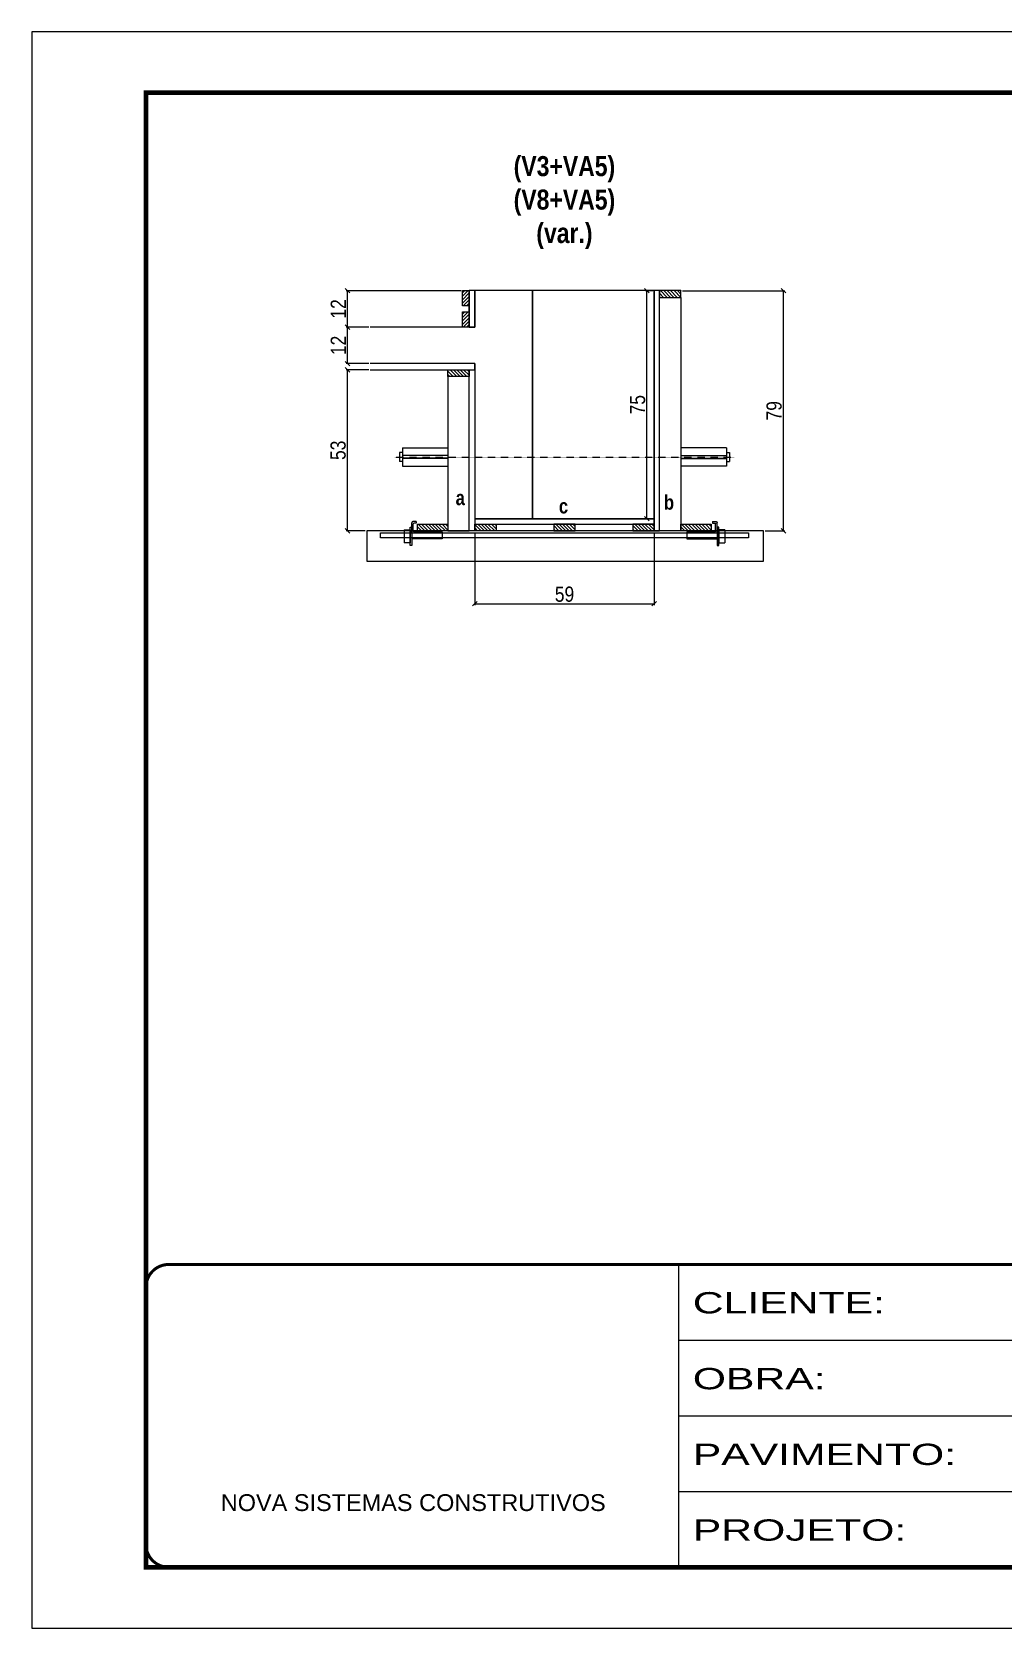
# Model space of a CAD drawing. Extents: x 3330 to 22105, y 1197 to 30204.
# Drawn here: x 17615 to 18253, y 24169 to 25219 of the extents above; entities that cross this region are included whole.
import ezdxf

# ---------------------------------------------------------------- set-up
doc = ezdxf.new("R2010")
doc.units = 0
for name, pattern in [('CONTINUO', [0]), ('DASHED', [0.75, 0.5, -0.25]), ('HIDDEN', [0.375, 0.25, -0.125])]:
    doc.linetypes.add(name, pattern=pattern)
for name, color, linetype in [('barrote', 251, 'Continuous'), ('COTA', 241, 'Continuous'), ('detalhes', 4, 'Continuous'), ('NOMENCLATURA', 7, 'Continuous'), ('Painéis', 200, 'Continuous'), ('presilha', 1, 'Continuous'), ('SARR_2.2x10', 60, 'Continuous'), ('SARR_2.2x7', 40, 'Continuous'), ('SARR_3.5x7', 81, 'Continuous'), ('TENSOR', 3, 'Continuous')]:
    doc.layers.add(name, color=color, linetype=linetype)
for name, color, linetype, lineweight in [('CONCRETO', 251, 'Continuous', 25), ('Folhas', 255, 'Continuous', 9), ('SARRAFO DE PRESSAO', 251, 'DASHED', 9), ('SCO-___-LAJ', 2, 'Continuous', 0)]:
    doc.layers.add(name, color=color, linetype=linetype, lineweight=lineweight)
doc.styles.add('ARIAL', font='arial.ttf')
doc.styles.add('COTA TECNICA 2X', font='techl___.ttf', dxfattribs={"height": 10})
doc.styles.add('TECNICA', font='techb___.ttf', dxfattribs={"height": 10})
doc.styles.add('Tecnologia', font='')
doc.styles.get('Tecnologia').set_extended_font_data('Forgotten Futurist')
doc.dimstyles.new('SECAO', dxfattribs={"dimscale": 0.333333, "dimtxt": 5, "dimasz": 9, "dimexe": 3, "dimexo": 3, "dimgap": 3, "dimtad": 1, "dimdec": 1, "dimlfac": 0.5, "dimzin": 12, "dimdsep": 46, "dimtxsty": 'COTA TECNICA 2X', "dimblk1": 'OBLIQUE', "dimblk2": 'OBLIQUE', "dimsah": 1, "dimcen": 0.9, "dimclrd": 4, "dimclre": 4, "dimclrt": 240, "dimadec": 1, "dimazin": 3, "dimtfac": 1, "dimtdec": 1, "dimtmove": 0, "dimatfit": 3, "dimfxl": 1, "dimtolj": 1, "dimtzin": 12, "dimarcsym": 0})
pattern_1 = [(135, (51141.3935, -98621.547), (-1.122532015, -1.122532015), [])]

# ---------------------------------------------------------------- blocks, each defined once
blk = doc.blocks.new('9999999999')
at = {"color": 30, "linetype": 'CONTINUO'}
for p, q in [((98564.6, 34230.2), (98564.6, 34429.4)), ((98564.6, 34379.6), (99584, 34379.6)), ((98564.6, 34329.8), (99488, 34329.8)), ((98564.6, 34280), (99488, 34280))]:
    blk.add_line(p, q, dxfattribs=at)
at = {"color": 30, "linetype": 'CONTINUO', "const_width": 2}
blk.add_lwpolyline([(99584, 34230.2), (99584, 34414.4, 0.414214), (99569, 34429.4), (98229, 34429.4, 0.414214), (98214, 34414.4), (98214, 34245.2, 0.414214), (98229, 34230.2), (99584, 34230.2)], format="xyb", dxfattribs=at)
at = {"layer": 'Folhas'}
blk.add_lwpolyline([(98139, 34190.2), (99624, 34190.2), (99624, 35240.2), (98139, 35240.2)], close=True, dxfattribs=at)
at = {"layer": 'Folhas', "color": 30, "const_width": 3}
blk.add_lwpolyline([(98214, 34230.2), (99584, 34230.2), (99584, 35200.2), (98214, 35200.2)], close=True, dxfattribs=at)
at = {"color": 7, "linetype": 'Continuous', "ltscale": 5, "style": 'ARIAL'}
blk.add_text('NOVA SISTEMAS CONSTRUTIVOS', height=11.059, dxfattribs=at).set_placement((98263.2, 34267.2))
at = {"layer": 'Folhas', "color": 7, "style": 'Tecnologia', "width": 1.5}
for s, p in [('CLIENTE:', (98573.7, 34397.2)), ('OBRA:', (98573.7, 34347.3)), ('PAVIMENTO:', (98573.7, 34297.5)), ('PROJETO:', (98573.7, 34247.7))]:
    blk.add_text(s, height=14, dxfattribs=at).set_placement(p)
blk = doc.blocks.new('PRESILHA METÁLICA 1')
at = {"layer": 'presilha'}
for p, q in [((7.5, 10.6), (7.5, 19.9)), ((12, 21), (8.6, 21)), ((9, 11.6), (9, 18.9)), ((12, 19.5), (9.6, 19.5)), ((12, 21), (12, 19.5)), ((0, 13), (6, 13)), ((0, 13), (0, 0)), ((6, 0), (0, 0)), ((6, 15.5), (7.5, 15.5)), ((6, -2.5), (6, 15.5)), ((6, 13), (6, 0)), ((7.5, 15.5), (7.5, -2.5)), ((37.5, 4.1), (7.5, 4.1)), ((37.5, 11), (9.6, 11)), ((37.5, 11), (37.5, 4.1)), ((7.5, -2.5), (6, -2.5))]:
    blk.add_line(p, q, dxfattribs=at)
for centre, radius, start, end in [((8.6, 19.9), 1.14, 90, 180), ((9.6, 18.9), 0.57, 90, 180), ((9.6, 11.6), 0.57, 180, 270)]:
    blk.add_arc(centre, radius, start, end, dxfattribs=at)
blk = doc.blocks.new('_Oblique')
at = {"color": 0, "linetype": 'ByBlock', "lineweight": -2}
blk.add_line((-0.5, -0.5), (0.5, 0.5), dxfattribs=at)
blk = doc.blocks.new('*D370')
at = {"layer": 'COTA', "color": 4, "lineweight": -2, "transparency": 16777216}
for p, q in [((18042.5, 25048.6), (18109.9, 25048.6)), ((18108.9, 24890.6), (18108.9, 25048.6)), ((18096.8, 24890.6), (18109.9, 24890.6))]:
    blk.add_line(p, q, dxfattribs=at)
at = {"layer": 'Defpoints', "color": 0, "transparency": 16777216}
for p in [(18041.5, 25048.6), (18108.9, 25048.6), (18095.8, 24890.6)]:
    blk.add_point(p, dxfattribs=at)
at = {"layer": 'COTA', "color": 4, "lineweight": -2, "transparency": 16777216, "xscale": 3, "yscale": 3, "zscale": 3}
for p, rotation in [((18108.9, 25048.6), 90), ((18108.9, 24890.6), 270)]:
    blk.add_blockref('_Oblique', p, dxfattribs=dict(at, rotation=rotation))
at = {"layer": 'COTA', "color": 240, "transparency": 16777216, "insert": (18102.8, 24969.6), "char_height": 10, "attachment_point": 5, "rotation": 90, "style": 'COTA TECNICA 2X'}
blk.add_mtext('\\A1;79', dxfattribs=at)
blk = doc.blocks.new('*D371')
at = {"layer": 'COTA', "color": 4, "lineweight": -2, "transparency": 16777216}
for p, q in [((18022.9, 25048.6), (18018.1, 25048.6)), ((18019.1, 24898.6), (18019.1, 25048.6)), ((18022.9, 24898.6), (18018.1, 24898.6))]:
    blk.add_line(p, q, dxfattribs=at)
at = {"layer": 'Defpoints', "color": 0, "transparency": 16777216}
for p in [(18019.1, 25048.6), (18023.9, 25048.6), (18023.9, 24898.6)]:
    blk.add_point(p, dxfattribs=at)
at = {"layer": 'COTA', "color": 4, "lineweight": -2, "transparency": 16777216, "xscale": 3, "yscale": 3, "zscale": 3}
for p, rotation in [((18019.1, 25048.6), 90), ((18019.1, 24898.6), 270)]:
    blk.add_blockref('_Oblique', p, dxfattribs=dict(at, rotation=rotation))
at = {"layer": 'COTA', "color": 240, "transparency": 16777216, "insert": (18013, 24973.6), "char_height": 10, "attachment_point": 5, "rotation": 90, "style": 'COTA TECNICA 2X'}
blk.add_mtext('\\A1;75', dxfattribs=at)
blk = doc.blocks.new('*D372')
at = {"layer": 'COTA', "color": 4, "lineweight": -2, "transparency": 16777216}
for p, q in [((17836.2, 24996.6), (17821.2, 24996.6)), ((17822.2, 24890.6), (17822.2, 24996.6)), ((17833.8, 24890.6), (17821.2, 24890.6))]:
    blk.add_line(p, q, dxfattribs=at)
at = {"layer": 'Defpoints', "color": 0, "transparency": 16777216}
for p in [(17822.2, 24996.6), (17837.2, 24996.6), (17834.8, 24890.6)]:
    blk.add_point(p, dxfattribs=at)
at = {"layer": 'COTA', "color": 4, "lineweight": -2, "transparency": 16777216, "xscale": 3, "yscale": 3, "zscale": 3}
for p, rotation in [((17822.2, 24996.6), 90), ((17822.2, 24890.6), 270)]:
    blk.add_blockref('_Oblique', p, dxfattribs=dict(at, rotation=rotation))
at = {"layer": 'COTA', "color": 240, "transparency": 16777216, "insert": (17816, 24943.6), "char_height": 10, "attachment_point": 5, "rotation": 90, "style": 'COTA TECNICA 2X'}
blk.add_mtext('\\A1;53', dxfattribs=at)
blk = doc.blocks.new('*D373')
at = {"layer": 'COTA', "color": 4, "lineweight": -2, "transparency": 16777216}
for p, q in [((17836.2, 25024.6), (17821.2, 25024.6)), ((17822.2, 25000.6), (17822.2, 25024.6)), ((17836.2, 25000.6), (17821.2, 25000.6))]:
    blk.add_line(p, q, dxfattribs=at)
at = {"layer": 'Defpoints', "color": 0, "transparency": 16777216}
for p in [(17822.2, 25024.6), (17837.2, 25024.6), (17837.2, 25000.6)]:
    blk.add_point(p, dxfattribs=at)
at = {"layer": 'COTA', "color": 4, "lineweight": -2, "transparency": 16777216, "xscale": 3, "yscale": 3, "zscale": 3}
for p, rotation in [((17822.2, 25024.6), 90), ((17822.2, 25000.6), 270)]:
    blk.add_blockref('_Oblique', p, dxfattribs=dict(at, rotation=rotation))
at = {"layer": 'COTA', "color": 240, "transparency": 16777216, "insert": (17816.1, 25012.6), "char_height": 10, "attachment_point": 5, "rotation": 90, "style": 'COTA TECNICA 2X'}
blk.add_mtext('\\A1;12', dxfattribs=at)
blk = doc.blocks.new('*D374')
at = {"layer": 'COTA', "color": 4, "lineweight": -2, "transparency": 16777216}
for p, q in [((17896.9, 25048.6), (17821.2, 25048.6)), ((17822.2, 25024.6), (17822.2, 25048.6)), ((17836.2, 25024.6), (17821.2, 25024.6))]:
    blk.add_line(p, q, dxfattribs=at)
at = {"layer": 'Defpoints', "color": 0, "transparency": 16777216}
for p in [(17822.2, 25048.6), (17897.9, 25048.6), (17837.2, 25024.6)]:
    blk.add_point(p, dxfattribs=at)
at = {"layer": 'COTA', "color": 4, "lineweight": -2, "transparency": 16777216, "xscale": 3, "yscale": 3, "zscale": 3}
for p, rotation in [((17822.2, 25048.6), 90), ((17822.2, 25024.6), 270)]:
    blk.add_blockref('_Oblique', p, dxfattribs=dict(at, rotation=rotation))
at = {"layer": 'COTA', "color": 240, "transparency": 16777216, "insert": (17816.1, 25036.6), "char_height": 10, "attachment_point": 5, "rotation": 90, "style": 'COTA TECNICA 2X'}
blk.add_mtext('\\A1;12', dxfattribs=at)
blk = doc.blocks.new('*D375')
at = {"layer": 'COTA', "color": 4, "lineweight": -2, "transparency": 16777216}
for p, q in [((17905.9, 24889.6), (17905.9, 24841.7)), ((18023.9, 24889.6), (18023.9, 24841.7)), ((17905.9, 24842.7), (18023.9, 24842.7))]:
    blk.add_line(p, q, dxfattribs=at)
at = {"layer": 'Defpoints', "color": 0, "transparency": 16777216}
for p in [(17905.9, 24890.6), (18023.9, 24890.6), (18023.9, 24842.7)]:
    blk.add_point(p, dxfattribs=at)
at = {"layer": 'COTA', "color": 4, "lineweight": -2, "transparency": 16777216, "xscale": 3, "yscale": 3, "zscale": 3, "rotation": 180}
blk.add_blockref('_Oblique', (17905.9, 24842.7), dxfattribs=at)
at = {"layer": 'COTA', "color": 4, "lineweight": -2, "transparency": 16777216, "xscale": 3, "yscale": 3, "zscale": 3}
blk.add_blockref('_Oblique', (18023.9, 24842.7), dxfattribs=at)
at = {"layer": 'COTA', "color": 240, "transparency": 16777216, "insert": (17964.9, 24848.9), "char_height": 10, "attachment_point": 5, "style": 'COTA TECNICA 2X'}
blk.add_mtext('\\A1;59', dxfattribs=at)

msp = doc.modelspace()

# ---------------------------------------------------------------- hatches: boundary and pattern name
at = {"layer": 'SARR_2.2x10'}
h = msp.add_hatch(dxfattribs=at)
h.set_pattern_fill('ANSI31', color=256, scale=0.5, angle=90)
h.set_pattern_definition([(135, (51061.7935, -98621.547), (-1.122532015, -1.122532015), [])])
h.paths.add_polyline_path([(17868.25, 24895.02), (17868.25, 24890.62), (17888.25, 24890.62), (17888.25, 24895.02)])
h = msp.add_hatch(dxfattribs=at)
h.set_pattern_fill('ANSI31', color=256, scale=0.5, angle=90)
h.set_pattern_definition([(135, (51234.9935, -98621.547), (-1.122532015, -1.122532015), [])])
h.paths.add_polyline_path([(18041.45, 24895.02), (18041.45, 24890.62), (18061.45, 24890.62), (18061.45, 24895.02)])
at = {"layer": 'SARR_2.2x7'}
h = msp.add_hatch(dxfattribs=at)
h.set_pattern_fill('ANSI31', color=256, scale=0.5, angle=180)
h.set_pattern_definition([(225, (141414.4246, 58202.1614), (1.122532015, -1.122532015), [])])
h.paths.add_polyline_path([(17897.85, 25038.62), (17902.25, 25038.62), (17902.25, 25048.62), (17897.85, 25048.62)])
h = msp.add_hatch(dxfattribs=at)
h.set_pattern_fill('ANSI31', color=256, scale=0.5, angle=90)
h.set_pattern_definition([(135, (51135.7935, -98467.947), (-1.122532015, -1.122532015), [])])
h.paths.add_polyline_path([(18027.45, 25048.62), (18027.45, 25044.22), (18041.45, 25044.22), (18041.45, 25048.62)])
h = msp.add_hatch(dxfattribs=at)
h.set_pattern_fill('ANSI31', color=256, scale=0.5, angle=180)
h.set_pattern_definition([(225, (141414.4246, 58188.1614), (1.122532015, -1.122532015), [])])
h.paths.add_polyline_path([(17897.85, 25024.62), (17902.25, 25024.62), (17902.25, 25034.62), (17897.85, 25034.62)])
h = msp.add_hatch(dxfattribs=at)
h.set_pattern_fill('ANSI31', color=256, scale=0.5, angle=90)
h.set_pattern_definition([(135, (51055.7935, -98519.947), (-1.122532015, -1.122532015), [])])
h.paths.add_polyline_path([(17902.25, 24996.62), (17902.25, 24992.22), (17888.25, 24992.22), (17888.25, 24996.62)])
h = msp.add_hatch(dxfattribs=at)
h.set_pattern_fill('ANSI31', color=256, scale=0.5, angle=90)
h.set_pattern_definition(pattern_1)
h.paths.add_polyline_path([(17919.85, 24890.62), (17919.85, 24895.02), (17905.85, 24895.02), (17905.85, 24890.62)])
h = msp.add_hatch(dxfattribs=at)
h.set_pattern_fill('ANSI31', color=256, scale=0.5, angle=90)
h.set_pattern_definition([(135, (51089.3935, -98621.547), (-1.122532015, -1.122532015), [])])
h.paths.add_polyline_path([(17957.85, 24890.62), (17957.85, 24895.02), (17971.85, 24895.02), (17971.85, 24890.62)])
h = msp.add_hatch(dxfattribs=at)
h.set_pattern_fill('ANSI31', color=256, scale=0.5, angle=90)
h.set_pattern_definition(pattern_1)
h.paths.add_polyline_path([(18009.85, 24890.62), (18009.85, 24895.02), (18023.85, 24895.02), (18023.85, 24890.62)])

# ---------------------------------------------------------------- linework, layer by layer
at = {"ltscale": 3}
for p, q in [((17856.25, 24942.19), (17856.25, 24936.19)), ((17858.25, 24942.19), (17856.25, 24942.19)), ((17858.25, 24945.19), (17858.25, 24933.19)), ((17858.25, 24945.19), (17888.25, 24945.19)), ((17888.25, 24940.19), (17858.25, 24940.19)), ((17888.25, 24938.19), (17858.25, 24938.19)), ((18071.45, 24945.19), (18041.45, 24945.19)), ((18041.45, 24940.19), (18071.45, 24940.19)), ((18041.45, 24938.19), (18071.45, 24938.19)), ((18071.45, 24945.19), (18071.45, 24933.19)), ((18071.45, 24942.19), (18073.45, 24942.19)), ((18073.45, 24942.19), (18073.45, 24936.19)), ((17858.25, 24936.19), (17856.25, 24936.19)), ((17858.25, 24933.19), (17888.25, 24933.19)), ((18071.45, 24933.19), (18041.45, 24933.19)), ((18071.45, 24936.19), (18073.45, 24936.19))]:
    msp.add_line(p, q, dxfattribs=at)
at = {"layer": 'barrote'}
msp.add_lwpolyline([(17834.8, 24870.62), (18095.83, 24870.62), (18095.83, 24890.62), (17834.8, 24890.62)], close=True, dxfattribs=at)
at = {"layer": 'CONCRETO', "linetype": 'Continuous'}
for p, q in [((17902.25, 25024.62), (17902.25, 25048.62)), ((18023.85, 25048.62), (17905.85, 25048.62)), ((17905.85, 25048.62), (17905.85, 25024.62)), ((17943.85, 25048.62), (17943.85, 24898.62)), ((17943.85, 24898.62), (17943.85, 25048.62)), ((18023.85, 24898.62), (18023.85, 25048.62)), ((17905.85, 25024.62), (17837.16, 25024.62)), ((17905.85, 25000.62), (17905.85, 24898.62)), ((17905.85, 24898.62), (18023.85, 24898.62)), ((17943.85, 24898.62), (18023.85, 24898.62))]:
    msp.add_line(p, q, dxfattribs=at)
at = {"layer": 'Painéis', "linetype": 'Continuous'}
for points in [[(17905.85, 25024.62), (17905.85, 25048.62), (17902.25, 25048.62), (17902.25, 25024.62)], [(18027.45, 24890.62), (18027.45, 25048.62), (18023.85, 25048.62), (18023.85, 24890.62)], [(18023.85, 24898.62), (17905.85, 24898.62), (17905.85, 24895.02), (18023.85, 24895.02)]]:
    msp.add_lwpolyline(points, close=True, dxfattribs=at)
msp.add_lwpolyline([(17837.16, 24996.62), (17905.85, 24996.62), (17905.85, 25000.62), (17837.16, 25000.62)], dxfattribs=at)
at = {"layer": 'Painéis', "linetype": 'Continuous', "elevation": 0}
msp.add_lwpolyline([(17902.25, 24890.62), (17902.25, 24996.62), (17905.85, 24996.62), (17905.85, 24890.62)], close=True, dxfattribs=at)
at = {"layer": 'SARR_2.2x10', "elevation": 0}
msp.add_lwpolyline([(17868.25, 24895.02), (17888.25, 24895.02), (17888.25, 24890.62), (17868.25, 24890.62)], close=True, dxfattribs=at)
at = {"layer": 'SARR_2.2x10'}
msp.add_lwpolyline([(18041.45, 24895.02), (18061.45, 24895.02), (18061.45, 24890.62), (18041.45, 24890.62)], close=True, dxfattribs=at)
at = {"layer": 'SARR_2.2x7'}
for points in [[(17897.85, 25038.62), (17897.85, 25048.62), (17902.25, 25048.62), (17902.25, 25038.62)], [(17897.85, 25024.62), (17897.85, 25034.62), (17902.25, 25034.62), (17902.25, 25024.62)], [(17888.25, 24996.62), (17902.25, 24996.62), (17902.25, 24992.22), (17888.25, 24992.22)], [(17905.85, 24895.02), (17919.85, 24895.02), (17919.85, 24890.62), (17905.85, 24890.62)], [(17971.85, 24895.02), (17957.85, 24895.02), (17957.85, 24890.62), (17971.85, 24890.62)], [(18023.85, 24895.02), (18009.85, 24895.02), (18009.85, 24890.62), (18023.85, 24890.62)]]:
    msp.add_lwpolyline(points, close=True, dxfattribs=at)
at = {"layer": 'SARR_2.2x7', "elevation": 0}
msp.add_lwpolyline([(18041.45, 25048.62), (18027.45, 25048.62), (18027.45, 25044.22), (18041.45, 25044.22)], close=True, dxfattribs=at)
at = {"layer": 'SARR_3.5x7'}
msp.add_lwpolyline([(18027.45, 25044.22), (18041.45, 25044.22), (18041.45, 24890.62), (18027.45, 24890.62)], close=True, dxfattribs=at)
at = {"layer": 'SARR_3.5x7', "elevation": 0}
msp.add_lwpolyline([(17902.25, 24992.22), (17888.25, 24992.22), (17888.25, 24890.62), (17902.25, 24890.62)], close=True, dxfattribs=at)
at = {"layer": 'SCO-___-LAJ', "color": 1}
msp.add_lwpolyline([(17843.8, 24889.29), (18085.91, 24889.29), (18085.91, 24886.09), (17843.8, 24886.09)], close=True, dxfattribs=at)
at = {"layer": 'TENSOR', "linetype": 'HIDDEN', "ltscale": 0.5}
msp.add_line((17853.25, 24939.19), (18076.45, 24939.19), dxfattribs=at)

# ---------------------------------------------------------------- block references
at = {"layer": 'presilha', "yscale": 0.6666666666666666, "zscale": 0.6666666666666666}
for p, xscale in [((17859.39, 24882.66), 0.6666666666666666), ((18070.32, 24882.66), -0.6666666666666666)]:
    msp.add_blockref('PRESILHA METÁLICA 1', p, dxfattribs=dict(at, xscale=xscale))
at = {"layer": 'SARRAFO DE PRESSAO', "color": 6, "linetype": 'ByBlock'}
msp.add_blockref('9999999999', (-80524.42, -10021.38), dxfattribs=at)

# ---------------------------------------------------------------- texts
at = {"layer": 'detalhes', "style": 'TECNICA'}
for s, p in [('a', (17893.28, 24907.52)), ('c', (17961.18, 24902.09)), ('b', (18030.24, 24904.54))]:
    msp.add_text(s, height=9.6, dxfattribs=at).set_placement(p)
at = {"layer": 'NOMENCLATURA', "insert": (17964.85, 25137.14), "char_height": 13.2, "attachment_point": 2, "style": 'TECNICA'}
msp.add_mtext_dynamic_manual_height_columns('(V3+VA5)\\P(V8+VA5)\\P(var.)', width=300.2766, gutter_width=1, heights=[0], dxfattribs=at)

# ---------------------------------------------------------------- dimensions: what is measured, and where the dimension line sits
at = {"layer": 'COTA'}
for base, p1, p2, picture, middle in [((17822.18, 25048.62), (17837.16, 25024.62), (17897.85, 25048.62), '*D374', (17816.12, 25036.62)), ((18019.14, 25048.62), (18023.85, 24898.62), (18023.85, 25048.62), '*D371', (18013.03, 24973.62)), ((18108.88, 25048.62), (18095.83, 24890.62), (18041.45, 25048.62), '*D370', (18102.78, 24969.62)), ((17822.18, 25024.62), (17837.16, 25000.62), (17837.16, 25024.62), '*D373', (17816.12, 25012.62)), ((17822.18, 24996.62), (17834.8, 24890.62), (17837.16, 24996.62), '*D372', (17815.96, 24943.62))]:
    dim = msp.add_linear_dim(base=base, p1=p1, p2=p2, angle=90, dimstyle='SECAO', dxfattribs=at)
    dim.commit()
    dim.dimension.update_dxf_attribs({"geometry": picture, "text_midpoint": middle})
dim = msp.add_linear_dim(base=(18023.85, 24842.73), p1=(17905.85, 24890.62), p2=(18023.85, 24890.62), dimstyle='SECAO', dxfattribs=at)
dim.commit()
dim.dimension.update_dxf_attribs({"geometry": '*D375', "text_midpoint": (17964.85, 24848.87)})

doc.saveas('drawing.dxf')
